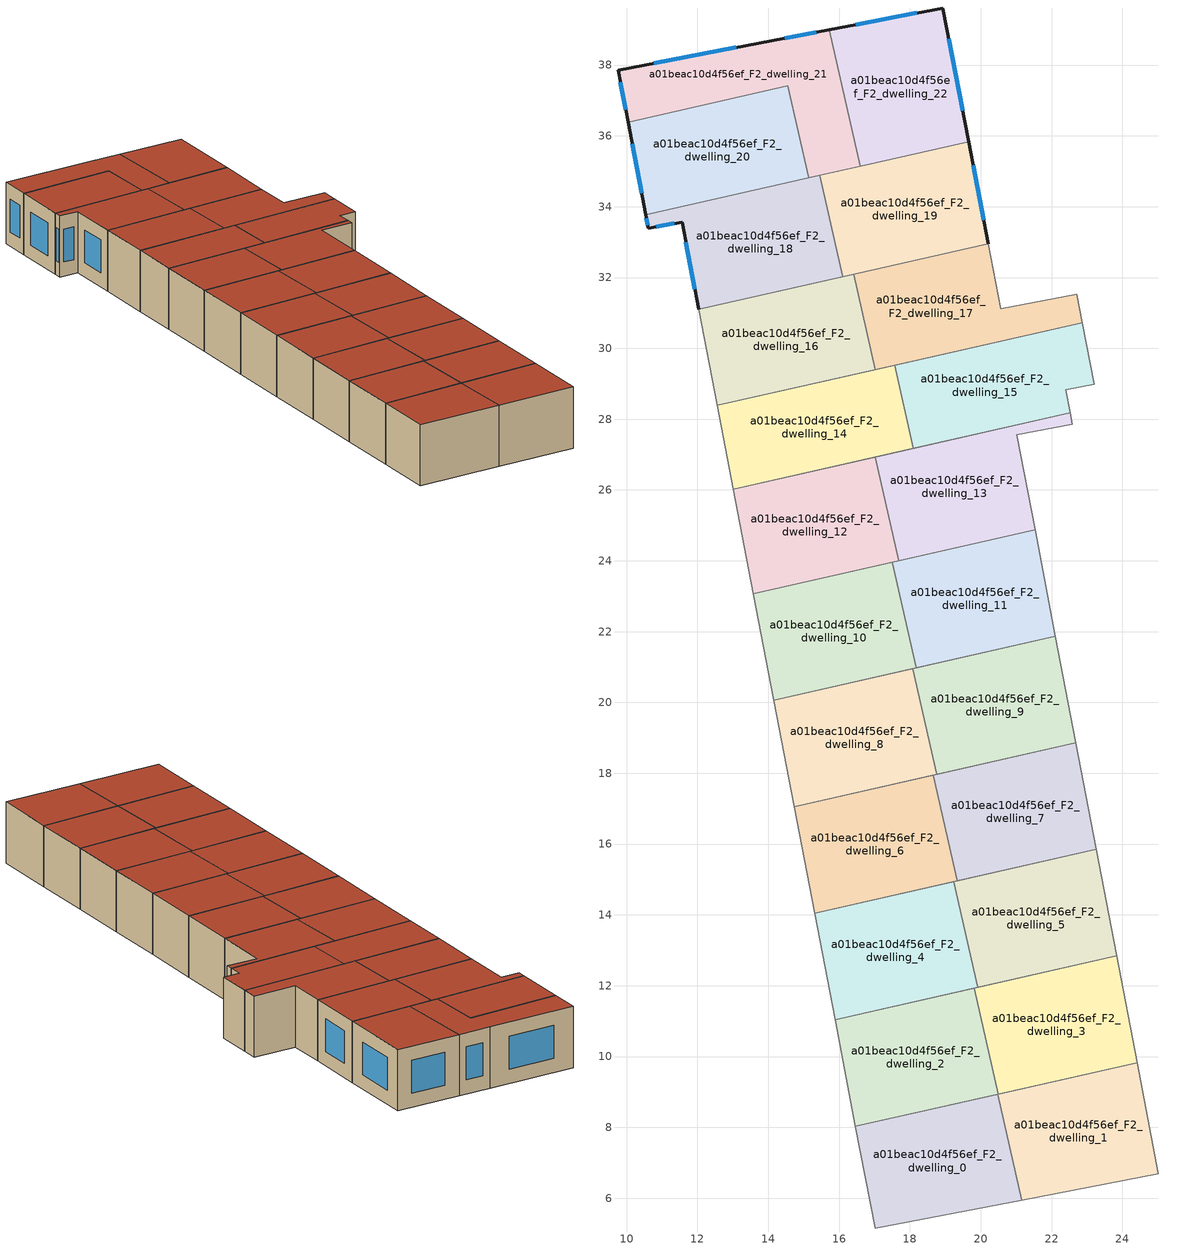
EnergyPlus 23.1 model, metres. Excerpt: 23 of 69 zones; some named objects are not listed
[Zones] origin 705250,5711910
a01beac10d4f56ef_F2_dwelling_0
 floor to a01beac10d4f56ef_F1_dwelling_0 (EU_floor_Construction): 20.48,8.94 21.16,5.95 17.01,5.16 16.46,8.03 z6
 wall adiabatic (EU_wall_Construction): 20.48,8.94 16.46,8.03 17.01,5.16 21.16,5.95 z6:9
 wall to a01beac10d4f56ef_F2_dwelling_1 (EU_wall_Construction): 21.16,5.95 20.48,8.94 z6:9
 roof outside (EU_roof_Construction): 21.16,5.95 20.48,8.94 16.46,8.03 17.01,5.16 z9
a01beac10d4f56ef_F2_dwelling_1
 floor to a01beac10d4f56ef_F1_dwelling_1 (EU_floor_Construction): 24.42,9.83 25.02,6.68 21.16,5.95 20.48,8.94 z6
 wall adiabatic (EU_wall_Construction): 21.16,5.95 25.02,6.68 24.42,9.83 20.48,8.94 z6:9
 roof outside (EU_roof_Construction): 25.02,6.68 24.42,9.83 20.48,8.94 21.16,5.95 z9
a01beac10d4f56ef_F2_dwelling_10
 floor to a01beac10d4f56ef_F1_dwelling_10 (EU_floor_Construction): 17.51,23.96 18.18,20.97 14.16,20.06 13.58,23.07 z6
 wall adiabatic (EU_wall_Construction): 17.51,23.96 13.58,23.07 14.16,20.06 18.18,20.97 z6:9
 wall to a01beac10d4f56ef_F2_dwelling_11 (EU_wall_Construction): 18.18,20.97 17.51,23.96 z6:9
 roof outside (EU_roof_Construction): 18.18,20.97 17.51,23.96 13.58,23.07 14.16,20.06 z9
a01beac10d4f56ef_F2_dwelling_11
 floor to a01beac10d4f56ef_F1_dwelling_11 (EU_floor_Construction): 21.53,24.87 22.11,21.87 18.18,20.97 17.51,23.96 z6
 wall adiabatic (EU_wall_Construction): 18.18,20.97 22.11,21.87 21.53,24.87 17.51,23.96 z6:9
 roof outside (EU_roof_Construction): 22.11,21.87 21.53,24.87 17.51,23.96 18.18,20.97 z9
a01beac10d4f56ef_F2_dwelling_12
 floor to a01beac10d4f56ef_F1_dwelling_12 (EU_floor_Construction): 17.02,26.93 17.68,24 13.58,23.07 13.01,26.02 z6
 wall adiabatic (EU_wall_Construction): 17.02,26.93 13.01,26.02 13.58,23.07 17.68,24 z6:9
 wall to a01beac10d4f56ef_F2_dwelling_13 (EU_wall_Construction): 17.68,24 17.02,26.93 z6:9
 roof outside (EU_roof_Construction): 17.68,24 17.02,26.93 13.01,26.02 13.58,23.07 z9
a01beac10d4f56ef_F2_dwelling_13
 floor to a01beac10d4f56ef_F1_dwelling_13 (EU_floor_Construction): 22.53,28.18 22.59,27.86 21.02,27.56 21.53,24.87 17.68,24 17.02,26.93 z6
 wall adiabatic (EU_wall_Construction): 17.68,24 21.53,24.87 21.02,27.56 22.59,27.86 22.53,28.18 17.02,26.93 z6:9
 roof outside (EU_roof_Construction): 21.53,24.87 21.02,27.56 22.59,27.86 22.53,28.18 17.02,26.93 17.68,24 z9
a01beac10d4f56ef_F2_dwelling_14
 floor to a01beac10d4f56ef_F1_dwelling_14 (EU_floor_Construction): 17.56,29.53 18.1,27.17 13.01,26.02 12.56,28.39 z6
 wall adiabatic (EU_wall_Construction): 17.56,29.53 12.56,28.39 13.01,26.02 18.1,27.17 z6:9
 wall to a01beac10d4f56ef_F2_dwelling_15 (EU_wall_Construction): 18.1,27.17 17.56,29.53 z6:9
 roof outside (EU_roof_Construction): 18.1,27.17 17.56,29.53 12.56,28.39 13.01,26.02 z9
a01beac10d4f56ef_F2_dwelling_15
 floor to a01beac10d4f56ef_F1_dwelling_15 (EU_floor_Construction): 22.87,30.73 23.2,28.98 22.4,28.83 22.53,28.18 18.1,27.17 17.56,29.53 z6
 wall adiabatic (EU_wall_Construction): 18.1,27.17 22.53,28.18 22.4,28.83 23.2,28.98 22.87,30.73 17.56,29.53 z6:9
 roof outside (EU_roof_Construction): 22.53,28.18 22.4,28.83 23.2,28.98 22.87,30.73 17.56,29.53 18.1,27.17 z9
a01beac10d4f56ef_F2_dwelling_16
 floor to a01beac10d4f56ef_F1_dwelling_16 (EU_floor_Construction): 16.41,32.09 17.02,29.4 12.56,28.39 12.04,31.1 z6
 wall adiabatic (EU_wall_Construction): 16.41,32.09 12.04,31.1 12.56,28.39 17.02,29.4 z6:9
 wall to a01beac10d4f56ef_F2_dwelling_17 (EU_wall_Construction): 17.02,29.4 16.41,32.09 z6:9
 roof outside (EU_roof_Construction): 17.02,29.4 16.41,32.09 12.04,31.1 12.56,28.39 z9
a01beac10d4f56ef_F2_dwelling_17
 floor to a01beac10d4f56ef_F1_dwelling_17 (EU_floor_Construction): 22.71,31.52 22.87,30.73 17.02,29.4 16.41,32.09 20.21,32.95 20.56,31.11 z6
 wall adiabatic (EU_wall_Construction): 17.02,29.4 22.87,30.73 22.71,31.52 20.56,31.11 20.21,32.95 16.41,32.09 z6:9
 roof outside (EU_roof_Construction): 22.87,30.73 22.71,31.52 20.56,31.11 20.21,32.95 16.41,32.09 17.02,29.4 z9
a01beac10d4f56ef_F2_dwelling_18
 floor to a01beac10d4f56ef_F1_dwelling_18 (EU_floor_Construction): 15.46,34.88 16.11,32.02 12.04,31.1 11.56,33.57 10.61,33.39 10.54,33.77 15.14,34.81 z6
 wall outside (EU_wall_Construction): 10.54,33.77 10.61,33.39 11.56,33.57 12.04,31.1 z6:9
 wall to a01beac10d4f56ef_F2_dwelling_20 (EU_wall_Construction): 15.14,34.81 10.54,33.77 z6:9
 wall to a01beac10d4f56ef_F2_dwelling_19 (EU_wall_Construction): 16.11,32.02 15.46,34.88 z6:9
 wall adiabatic (EU_wall_Construction): 12.04,31.1 16.11,32.02 z6:9
 wall to a01beac10d4f56ef_F2_dwelling_21 (EU_wall_Construction): 15.46,34.88 15.14,34.81 z6:9
 window (EU_Window_Construction): 10.56,33.68 10.6,33.48 / 11.67,33 11.93,31.67 / 10.83,33.43 11.34,33.53 z6.69:8.31
 roof outside (EU_roof_Construction): 16.11,32.02 15.46,34.88 15.14,34.81 10.54,33.77 10.61,33.39 11.56,33.57 12.04,31.1 z9
a01beac10d4f56ef_F2_dwelling_19
 floor to a01beac10d4f56ef_F1_dwelling_19 (EU_floor_Construction): 19.66,35.83 20.21,32.95 16.11,32.02 15.46,34.88 z6
 wall outside (EU_wall_Construction): 20.21,32.95 19.66,35.83 z6:9
 wall adiabatic (EU_wall_Construction): 16.11,32.02 20.21,32.95 z6:9
 wall to a01beac10d4f56ef_F2_dwelling_22 (EU_wall_Construction): 19.66,35.83 16.6,35.14 z6:9
 wall to a01beac10d4f56ef_F2_dwelling_21 (EU_wall_Construction): 16.6,35.14 15.46,34.88 z6:9
 window (EU_Window_Construction): 20.08,33.62 19.79,35.17 z6.69:8.31
 roof outside (EU_roof_Construction): 20.21,32.95 19.66,35.83 15.46,34.88 16.11,32.02 z9
a01beac10d4f56ef_F2_dwelling_2
 floor to a01beac10d4f56ef_F1_dwelling_2 (EU_floor_Construction): 19.81,11.93 20.49,8.94 16.46,8.03 15.89,11.04 z6
 wall adiabatic (EU_wall_Construction): 19.81,11.93 15.89,11.04 16.46,8.03 20.49,8.94 z6:9
 wall to a01beac10d4f56ef_F2_dwelling_3 (EU_wall_Construction): 20.49,8.94 19.81,11.93 z6:9
 roof outside (EU_roof_Construction): 20.49,8.94 19.81,11.93 15.89,11.04 16.46,8.03 z9
a01beac10d4f56ef_F2_dwelling_20
 floor to a01beac10d4f56ef_F1_dwelling_20 (EU_floor_Construction): 14.55,37.42 15.14,34.81 10.54,33.77 10.04,36.39 z6
 wall outside (EU_wall_Construction): 10.04,36.39 10.54,33.77 z6:9
 wall to a01beac10d4f56ef_F2_dwelling_21 (EU_wall_Construction): 15.14,34.81 14.55,37.42 10.04,36.39 z6:9
 window (EU_Window_Construction): 10.16,35.78 10.42,34.37 z6.69:8.31
 roof outside (EU_roof_Construction): 15.14,34.81 14.55,37.42 10.04,36.39 10.54,33.77 z9
a01beac10d4f56ef_F2_dwelling_21
 floor to a01beac10d4f56ef_F1_dwelling_21 (EU_floor_Construction): 15.73,39 16.6,35.14 15.14,34.81 14.55,37.42 10.04,36.39 9.76,37.86 14.09,38.69 z6
 wall outside (EU_wall_Construction): 15.73,39 14.09,38.69 9.76,37.86 10.04,36.39 z6:9
 wall to a01beac10d4f56ef_F2_dwelling_22 (EU_wall_Construction): 16.6,35.14 15.73,39 z6:9
 window (EU_Window_Construction): 9.82,37.52 9.97,36.73 / 13.09,38.5 10.76,38.05 / 15.35,38.93 14.47,38.76 z6.69:8.31
 roof outside (EU_roof_Construction): 16.6,35.14 15.73,39 14.09,38.69 9.76,37.86 10.04,36.39 14.55,37.42 15.14,34.81 z9
a01beac10d4f56ef_F2_dwelling_22
 floor to a01beac10d4f56ef_F1_dwelling_22 (EU_floor_Construction): 18.93,39.61 19.66,35.83 16.6,35.14 15.73,39 z6
 wall outside (EU_wall_Construction): 19.66,35.83 18.93,39.61 15.73,39 z6:9
 window (EU_Window_Construction): 18.19,39.47 16.47,39.14 / 19.49,36.71 19.1,38.74 z6.69:8.31
 roof outside (EU_roof_Construction): 19.66,35.83 18.93,39.61 15.73,39 16.6,35.14 z9
a01beac10d4f56ef_F2_dwelling_3
 floor to a01beac10d4f56ef_F1_dwelling_3 (EU_floor_Construction): 23.84,12.84 24.42,9.83 20.49,8.94 19.81,11.93 z6
 wall adiabatic (EU_wall_Construction): 20.49,8.94 24.42,9.83 23.84,12.84 19.81,11.93 z6:9
 roof outside (EU_roof_Construction): 24.42,9.83 23.84,12.84 19.81,11.93 20.49,8.94 z9
a01beac10d4f56ef_F2_dwelling_4
 floor to a01beac10d4f56ef_F1_dwelling_4 (EU_floor_Construction): 19.23,14.94 19.91,11.95 15.89,11.04 15.31,14.05 z6
 wall adiabatic (EU_wall_Construction): 19.23,14.94 15.31,14.05 15.89,11.04 19.91,11.95 z6:9
 wall to a01beac10d4f56ef_F2_dwelling_5 (EU_wall_Construction): 19.91,11.95 19.23,14.94 z6:9
 roof outside (EU_roof_Construction): 19.91,11.95 19.23,14.94 15.31,14.05 15.89,11.04 z9
a01beac10d4f56ef_F2_dwelling_5
 floor to a01beac10d4f56ef_F1_dwelling_5 (EU_floor_Construction): 23.26,15.85 23.84,12.84 19.91,11.95 19.23,14.94 z6
 wall adiabatic (EU_wall_Construction): 19.91,11.95 23.84,12.84 23.26,15.85 19.23,14.94 z6:9
 roof outside (EU_roof_Construction): 23.84,12.84 23.26,15.85 19.23,14.94 19.91,11.95 z9
a01beac10d4f56ef_F2_dwelling_6
 floor to a01beac10d4f56ef_F1_dwelling_6 (EU_floor_Construction): 18.66,17.94 19.34,14.96 15.31,14.05 14.73,17.05 z6
 wall adiabatic (EU_wall_Construction): 18.66,17.94 14.73,17.05 15.31,14.05 19.34,14.96 z6:9
 wall to a01beac10d4f56ef_F2_dwelling_7 (EU_wall_Construction): 19.34,14.96 18.66,17.94 z6:9
 roof outside (EU_roof_Construction): 19.34,14.96 18.66,17.94 14.73,17.05 15.31,14.05 z9
a01beac10d4f56ef_F2_dwelling_7
 floor to a01beac10d4f56ef_F1_dwelling_7 (EU_floor_Construction): 22.69,18.86 23.26,15.85 19.34,14.96 18.66,17.94 z6
 wall adiabatic (EU_wall_Construction): 19.34,14.96 23.26,15.85 22.69,18.86 18.66,17.94 z6:9
 roof outside (EU_roof_Construction): 23.26,15.85 22.69,18.86 18.66,17.94 19.34,14.96 z9
a01beac10d4f56ef_F2_dwelling_8
 floor to a01beac10d4f56ef_F1_dwelling_8 (EU_floor_Construction): 18.08,20.95 18.76,17.97 14.73,17.05 14.16,20.06 z6
 wall adiabatic (EU_wall_Construction): 18.08,20.95 14.16,20.06 14.73,17.05 18.76,17.97 z6:9
 wall to a01beac10d4f56ef_F2_dwelling_9 (EU_wall_Construction): 18.76,17.97 18.08,20.95 z6:9
 roof outside (EU_roof_Construction): 18.76,17.97 18.08,20.95 14.16,20.06 14.73,17.05 z9
a01beac10d4f56ef_F2_dwelling_9
 floor to a01beac10d4f56ef_F1_dwelling_9 (EU_floor_Construction): 22.11,21.87 22.69,18.86 18.76,17.97 18.08,20.95 z6
 wall adiabatic (EU_wall_Construction): 18.76,17.97 22.69,18.86 22.11,21.87 18.08,20.95 z6:9
 roof outside (EU_roof_Construction): 22.69,18.86 22.11,21.87 18.08,20.95 18.76,17.97 z9
[Building]
EU S2 Campaign: North Axis=0; Terrain=City; Solar Distribution=FullExterior
[Site:Location]
London: Latitude=51.5; Longitude=-0.5; Time Zone=0; Elevation=25
[SizingPeriod:WeatherFileDays]
AnnualSizingPeriod: Begin Month=1; Begin Day of Month=1; End Month=12; End Day of Month=31; Day of Week for Start Day=Monday; Use Weather File Daylight Saving Period=No; Use Weather File Rain and Snow Indicators=No
[MATERIAL]
EU_InternalMass_Material: Roughness=MediumRough; Thickness=0.1; Conductivity=1; Density=1800; Specific Heat=900; Thermal Absorptance=0.9; Solar Absorptance=0.7; Visible Absorptance=0.7
[MATERIAL:NOMASS] Roughness=MediumRough; Thermal Absorptance=0.9; Solar Absorptance=0.7; Visible Absorptance=0.7
Name | Thermal Resistance
EU_wall_NoMass | 0.635353
EU_roof_NoMass | 0.675062
EU_floor_NoMass | 1.96382
[WINDOWMATERIAL:SIMPLEGLAZINGSYSTEM]
EU_Window_SimpleGlazing: UFactor=2.96269; Solar Heat Gain Coefficient=0.76; Visible Transmittance=0.76
[CONSTRUCTION]
EU_wall_Construction: EU_wall_NoMass
EU_roof_Construction: EU_roof_NoMass
EU_floor_Construction: EU_floor_NoMass
EU_InternalMass_Construction: EU_InternalMass_Material
EU_Window_Construction: EU_Window_SimpleGlazing
[ZONE] Type=1; Multiplier=1; Ceiling Height=autocalculate; Floor Area=autocalculate; Part of Total Floor Area=Yes
Name | Volume
a01beac10d4f56ef_F2_dwelling_0; a01beac10d4f56ef_F2_dwelling_15; a01beac10d4f56ef_F2_dwelling_16 | 37.4539
a01beac10d4f56ef_F2_dwelling_1 | 37.4597
a01beac10d4f56ef_F2_dwelling_10; a01beac10d4f56ef_F2_dwelling_12 | 37.4473
a01beac10d4f56ef_F2_dwelling_11 | 37.4561
a01beac10d4f56ef_F2_dwelling_13; a01beac10d4f56ef_F2_dwelling_19; a01beac10d4f56ef_F2_dwelling_22; a01beac10d4f56ef_F2_dwelling_3 | 37.4524
a01beac10d4f56ef_F2_dwelling_14 | 37.4575
a01beac10d4f56ef_F2_dwelling_17; a01beac10d4f56ef_F2_dwelling_8 | 37.4465
a01beac10d4f56ef_F2_dwelling_18; a01beac10d4f56ef_F2_dwelling_2; a01beac10d4f56ef_F2_dwelling_21; a01beac10d4f56ef_F2_dwelling_4 | 37.4502
a01beac10d4f56ef_F2_dwelling_20 | 37.4509
a01beac10d4f56ef_F2_dwelling_5 | 37.459
a01beac10d4f56ef_F2_dwelling_6 | 37.4517
a01beac10d4f56ef_F2_dwelling_7 | 37.4487
a01beac10d4f56ef_F2_dwelling_9 | 37.4495
[INTERNALMASS] Construction=EU_InternalMass_Construction
Name | Zone or ZoneList | Surface Area
a01beac10d4f56ef_F2_dwelling_0_EU_InternalMass | a01beac10d4f56ef_F2_dwelling_0 | 12.4844
a01beac10d4f56ef_F2_dwelling_1_EU_InternalMass | a01beac10d4f56ef_F2_dwelling_1 | 12.4862
a01beac10d4f56ef_F2_dwelling_2_EU_InternalMass | a01beac10d4f56ef_F2_dwelling_2 | 12.4827
a01beac10d4f56ef_F2_dwelling_3_EU_InternalMass | a01beac10d4f56ef_F2_dwelling_3 | 12.4842
a01beac10d4f56ef_F2_dwelling_4_EU_InternalMass | a01beac10d4f56ef_F2_dwelling_4 | 12.4842
a01beac10d4f56ef_F2_dwelling_5_EU_InternalMass | a01beac10d4f56ef_F2_dwelling_5 | 12.4854
a01beac10d4f56ef_F2_dwelling_6_EU_InternalMass | a01beac10d4f56ef_F2_dwelling_6 | 12.4847
a01beac10d4f56ef_F2_dwelling_7_EU_InternalMass | a01beac10d4f56ef_F2_dwelling_7 | 12.4827
a01beac10d4f56ef_F2_dwelling_8_EU_InternalMass | a01beac10d4f56ef_F2_dwelling_8 | 12.4831
a01beac10d4f56ef_F2_dwelling_9_EU_InternalMass | a01beac10d4f56ef_F2_dwelling_9 | 12.4834
a01beac10d4f56ef_F2_dwelling_10_EU_InternalMass | a01beac10d4f56ef_F2_dwelling_10 | 12.4831
a01beac10d4f56ef_F2_dwelling_11_EU_InternalMass | a01beac10d4f56ef_F2_dwelling_11 | 12.4846
a01beac10d4f56ef_F2_dwelling_12_EU_InternalMass | a01beac10d4f56ef_F2_dwelling_12 | 12.4829
a01beac10d4f56ef_F2_dwelling_13_EU_InternalMass | a01beac10d4f56ef_F2_dwelling_13 | 12.4842
a01beac10d4f56ef_F2_dwelling_14_EU_InternalMass | a01beac10d4f56ef_F2_dwelling_14 | 12.4859
a01beac10d4f56ef_F2_dwelling_15_EU_InternalMass | a01beac10d4f56ef_F2_dwelling_15 | 12.4849
a01beac10d4f56ef_F2_dwelling_16_EU_InternalMass | a01beac10d4f56ef_F2_dwelling_16 | 12.4841
a01beac10d4f56ef_F2_dwelling_17_EU_InternalMass | a01beac10d4f56ef_F2_dwelling_17 | 12.482
a01beac10d4f56ef_F2_dwelling_18_EU_InternalMass | a01beac10d4f56ef_F2_dwelling_18 | 12.4827
a01beac10d4f56ef_F2_dwelling_19_EU_InternalMass | a01beac10d4f56ef_F2_dwelling_19 | 12.4839
a01beac10d4f56ef_F2_dwelling_20_EU_InternalMass | a01beac10d4f56ef_F2_dwelling_20 | 12.4836
a01beac10d4f56ef_F2_dwelling_21_EU_InternalMass | a01beac10d4f56ef_F2_dwelling_21 | 12.4837
a01beac10d4f56ef_F2_dwelling_22_EU_InternalMass | a01beac10d4f56ef_F2_dwelling_22 | 12.4847
[OTHEREQUIPMENT] Fuel Type=Electricity; Design Level Calculation Method=Watts/Area; Power per Zone Floor Area=1; Fraction Latent=0; Fraction Radiant=0; Fraction Lost=0; Carbon Dioxide Generation Rate=0; EndUse Subcategory=EU_Step8_InternalGains
Name | Zone or ZoneList or Space or SpaceList | Schedule
EU_Step8_InternalGain_a01beac10d4f56ef_F2_dwelling_0_f000 | a01beac10d4f56ef_F2_dwelling_0 | EU_Step8_GainSchedule_a01beac10d4f56ef_F2_dwelling_0_f000
EU_Step8_InternalGain_a01beac10d4f56ef_F2_dwelling_1_f000 | a01beac10d4f56ef_F2_dwelling_1 | EU_Step8_GainSchedule_a01beac10d4f56ef_F2_dwelling_1_f000
EU_Step8_InternalGain_a01beac10d4f56ef_F2_dwelling_2_f000 | a01beac10d4f56ef_F2_dwelling_2 | EU_Step8_GainSchedule_a01beac10d4f56ef_F2_dwelling_2_f000
EU_Step8_InternalGain_a01beac10d4f56ef_F2_dwelling_3_f000 | a01beac10d4f56ef_F2_dwelling_3 | EU_Step8_GainSchedule_a01beac10d4f56ef_F2_dwelling_3_f000
EU_Step8_InternalGain_a01beac10d4f56ef_F2_dwelling_4_f000 | a01beac10d4f56ef_F2_dwelling_4 | EU_Step8_GainSchedule_a01beac10d4f56ef_F2_dwelling_4_f000
EU_Step8_InternalGain_a01beac10d4f56ef_F2_dwelling_5_f000 | a01beac10d4f56ef_F2_dwelling_5 | EU_Step8_GainSchedule_a01beac10d4f56ef_F2_dwelling_5_f000
EU_Step8_InternalGain_a01beac10d4f56ef_F2_dwelling_6_f000 | a01beac10d4f56ef_F2_dwelling_6 | EU_Step8_GainSchedule_a01beac10d4f56ef_F2_dwelling_6_f000
EU_Step8_InternalGain_a01beac10d4f56ef_F2_dwelling_7_f000 | a01beac10d4f56ef_F2_dwelling_7 | EU_Step8_GainSchedule_a01beac10d4f56ef_F2_dwelling_7_f000
EU_Step8_InternalGain_a01beac10d4f56ef_F2_dwelling_8_f000 | a01beac10d4f56ef_F2_dwelling_8 | EU_Step8_GainSchedule_a01beac10d4f56ef_F2_dwelling_8_f000
EU_Step8_InternalGain_a01beac10d4f56ef_F2_dwelling_9_f000 | a01beac10d4f56ef_F2_dwelling_9 | EU_Step8_GainSchedule_a01beac10d4f56ef_F2_dwelling_9_f000
EU_Step8_InternalGain_a01beac10d4f56ef_F2_dwelling_10_f000 | a01beac10d4f56ef_F2_dwelling_10 | EU_Step8_GainSchedule_a01beac10d4f56ef_F2_dwelling_10_f000
EU_Step8_InternalGain_a01beac10d4f56ef_F2_dwelling_11_f000 | a01beac10d4f56ef_F2_dwelling_11 | EU_Step8_GainSchedule_a01beac10d4f56ef_F2_dwelling_11_f000
EU_Step8_InternalGain_a01beac10d4f56ef_F2_dwelling_12_f000 | a01beac10d4f56ef_F2_dwelling_12 | EU_Step8_GainSchedule_a01beac10d4f56ef_F2_dwelling_12_f000
EU_Step8_InternalGain_a01beac10d4f56ef_F2_dwelling_13_f000 | a01beac10d4f56ef_F2_dwelling_13 | EU_Step8_GainSchedule_a01beac10d4f56ef_F2_dwelling_13_f000
EU_Step8_InternalGain_a01beac10d4f56ef_F2_dwelling_14_f000 | a01beac10d4f56ef_F2_dwelling_14 | EU_Step8_GainSchedule_a01beac10d4f56ef_F2_dwelling_14_f000
EU_Step8_InternalGain_a01beac10d4f56ef_F2_dwelling_15_f000 | a01beac10d4f56ef_F2_dwelling_15 | EU_Step8_GainSchedule_a01beac10d4f56ef_F2_dwelling_15_f000
EU_Step8_InternalGain_a01beac10d4f56ef_F2_dwelling_16_f000 | a01beac10d4f56ef_F2_dwelling_16 | EU_Step8_GainSchedule_a01beac10d4f56ef_F2_dwelling_16_f000
EU_Step8_InternalGain_a01beac10d4f56ef_F2_dwelling_17_f000 | a01beac10d4f56ef_F2_dwelling_17 | EU_Step8_GainSchedule_a01beac10d4f56ef_F2_dwelling_17_f000
EU_Step8_InternalGain_a01beac10d4f56ef_F2_dwelling_18_f000 | a01beac10d4f56ef_F2_dwelling_18 | EU_Step8_GainSchedule_a01beac10d4f56ef_F2_dwelling_18_f000
EU_Step8_InternalGain_a01beac10d4f56ef_F2_dwelling_19_f000 | a01beac10d4f56ef_F2_dwelling_19 | EU_Step8_GainSchedule_a01beac10d4f56ef_F2_dwelling_19_f000
EU_Step8_InternalGain_a01beac10d4f56ef_F2_dwelling_20_f000 | a01beac10d4f56ef_F2_dwelling_20 | EU_Step8_GainSchedule_a01beac10d4f56ef_F2_dwelling_20_f000
EU_Step8_InternalGain_a01beac10d4f56ef_F2_dwelling_21_f000 | a01beac10d4f56ef_F2_dwelling_21 | EU_Step8_GainSchedule_a01beac10d4f56ef_F2_dwelling_21_f000
EU_Step8_InternalGain_a01beac10d4f56ef_F2_dwelling_22_f000 | a01beac10d4f56ef_F2_dwelling_22 | EU_Step8_GainSchedule_a01beac10d4f56ef_F2_dwelling_22_f000
[ZONEVENTILATION:DESIGNFLOWRATE] Schedule=EU_AlwaysOn; Design Flow Rate Calculation Method=AirChanges/Hour; Air Changes per Hour=0.555504; Ventilation Type=Natural; Fan Pressure Rise=0; Fan Total Efficiency=1; Constant Term Coefficient=1; Temperature Term Coefficient=0; Velocity Term Coefficient=0; Velocity Squared Term Coefficient=0; Minimum Indoor Temperature=-100; Maximum Indoor Temperature=100; Delta Temperature=-100; Minimum Outdoor Temperature=-100; Maximum Outdoor Temperature=100; Maximum Wind Speed=40
Name | Zone or ZoneList or Space or SpaceList
EU_ConstantAir_a01beac10d4f56ef_F2_dwelling_0 | a01beac10d4f56ef_F2_dwelling_0
EU_ConstantAir_a01beac10d4f56ef_F2_dwelling_1 | a01beac10d4f56ef_F2_dwelling_1
EU_ConstantAir_a01beac10d4f56ef_F2_dwelling_2 | a01beac10d4f56ef_F2_dwelling_2
EU_ConstantAir_a01beac10d4f56ef_F2_dwelling_3 | a01beac10d4f56ef_F2_dwelling_3
EU_ConstantAir_a01beac10d4f56ef_F2_dwelling_4 | a01beac10d4f56ef_F2_dwelling_4
EU_ConstantAir_a01beac10d4f56ef_F2_dwelling_5 | a01beac10d4f56ef_F2_dwelling_5
EU_ConstantAir_a01beac10d4f56ef_F2_dwelling_6 | a01beac10d4f56ef_F2_dwelling_6
EU_ConstantAir_a01beac10d4f56ef_F2_dwelling_7 | a01beac10d4f56ef_F2_dwelling_7
EU_ConstantAir_a01beac10d4f56ef_F2_dwelling_8 | a01beac10d4f56ef_F2_dwelling_8
EU_ConstantAir_a01beac10d4f56ef_F2_dwelling_9 | a01beac10d4f56ef_F2_dwelling_9
EU_ConstantAir_a01beac10d4f56ef_F2_dwelling_10 | a01beac10d4f56ef_F2_dwelling_10
EU_ConstantAir_a01beac10d4f56ef_F2_dwelling_11 | a01beac10d4f56ef_F2_dwelling_11
EU_ConstantAir_a01beac10d4f56ef_F2_dwelling_12 | a01beac10d4f56ef_F2_dwelling_12
EU_ConstantAir_a01beac10d4f56ef_F2_dwelling_13 | a01beac10d4f56ef_F2_dwelling_13
EU_ConstantAir_a01beac10d4f56ef_F2_dwelling_14 | a01beac10d4f56ef_F2_dwelling_14
EU_ConstantAir_a01beac10d4f56ef_F2_dwelling_15 | a01beac10d4f56ef_F2_dwelling_15
EU_ConstantAir_a01beac10d4f56ef_F2_dwelling_16 | a01beac10d4f56ef_F2_dwelling_16
EU_ConstantAir_a01beac10d4f56ef_F2_dwelling_17 | a01beac10d4f56ef_F2_dwelling_17
EU_ConstantAir_a01beac10d4f56ef_F2_dwelling_18 | a01beac10d4f56ef_F2_dwelling_18
EU_ConstantAir_a01beac10d4f56ef_F2_dwelling_19 | a01beac10d4f56ef_F2_dwelling_19
EU_ConstantAir_a01beac10d4f56ef_F2_dwelling_20 | a01beac10d4f56ef_F2_dwelling_20
EU_ConstantAir_a01beac10d4f56ef_F2_dwelling_21 | a01beac10d4f56ef_F2_dwelling_21
EU_ConstantAir_a01beac10d4f56ef_F2_dwelling_22 | a01beac10d4f56ef_F2_dwelling_22
[HVACTEMPLATE:ZONE:IDEALLOADSAIRSYSTEM] System Availability Schedule=EU_AlwaysOn; Maximum Heating Supply Air Temperature=50; Minimum Cooling Supply Air Temperature=13; Maximum Heating Supply Air Humidity Ratio=0.0156; Minimum Cooling Supply Air Humidity Ratio=0.0077; Heating Limit=NoLimit; Cooling Limit=NoLimit; Heating Availability Schedule=EU_AlwaysOn; Cooling Availability Schedule=EU_CoolingOff; Dehumidification Control Type=ConstantSensibleHeatRatio; Cooling Sensible Heat Ratio=0.7; Dehumidification Setpoint=60; Humidification Control Type=None; Humidification Setpoint=30; Outdoor Air Method=None; Outdoor Air Flow Rate per Person=0.00944; Outdoor Air Flow Rate per Zone Floor Area=0; Outdoor Air Flow Rate per Zone=0; Demand Controlled Ventilation Type=None; Outdoor Air Economizer Type=NoEconomizer; Heat Recovery Type=None; Sensible Heat Recovery Effectiveness=0.7; Latent Heat Recovery Effectiveness=0.65
Name | Template Thermostat
a01beac10d4f56ef_F2_dwelling_0 | EU_HeatOnly_a01beac10d4f56ef_F2_dwelling_0
a01beac10d4f56ef_F2_dwelling_1 | EU_HeatOnly_a01beac10d4f56ef_F2_dwelling_1
a01beac10d4f56ef_F2_dwelling_2 | EU_HeatOnly_a01beac10d4f56ef_F2_dwelling_2
a01beac10d4f56ef_F2_dwelling_3 | EU_HeatOnly_a01beac10d4f56ef_F2_dwelling_3
a01beac10d4f56ef_F2_dwelling_4 | EU_HeatOnly_a01beac10d4f56ef_F2_dwelling_4
a01beac10d4f56ef_F2_dwelling_5 | EU_HeatOnly_a01beac10d4f56ef_F2_dwelling_5
a01beac10d4f56ef_F2_dwelling_6 | EU_HeatOnly_a01beac10d4f56ef_F2_dwelling_6
a01beac10d4f56ef_F2_dwelling_7 | EU_HeatOnly_a01beac10d4f56ef_F2_dwelling_7
a01beac10d4f56ef_F2_dwelling_8 | EU_HeatOnly_a01beac10d4f56ef_F2_dwelling_8
a01beac10d4f56ef_F2_dwelling_9 | EU_HeatOnly_a01beac10d4f56ef_F2_dwelling_9
a01beac10d4f56ef_F2_dwelling_10 | EU_HeatOnly_a01beac10d4f56ef_F2_dwelling_10
a01beac10d4f56ef_F2_dwelling_11 | EU_HeatOnly_a01beac10d4f56ef_F2_dwelling_11
a01beac10d4f56ef_F2_dwelling_12 | EU_HeatOnly_a01beac10d4f56ef_F2_dwelling_12
a01beac10d4f56ef_F2_dwelling_13 | EU_HeatOnly_a01beac10d4f56ef_F2_dwelling_13
a01beac10d4f56ef_F2_dwelling_14 | EU_HeatOnly_a01beac10d4f56ef_F2_dwelling_14
a01beac10d4f56ef_F2_dwelling_15 | EU_HeatOnly_a01beac10d4f56ef_F2_dwelling_15
a01beac10d4f56ef_F2_dwelling_16 | EU_HeatOnly_a01beac10d4f56ef_F2_dwelling_16
a01beac10d4f56ef_F2_dwelling_17 | EU_HeatOnly_a01beac10d4f56ef_F2_dwelling_17
a01beac10d4f56ef_F2_dwelling_18 | EU_HeatOnly_a01beac10d4f56ef_F2_dwelling_18
a01beac10d4f56ef_F2_dwelling_19 | EU_HeatOnly_a01beac10d4f56ef_F2_dwelling_19
a01beac10d4f56ef_F2_dwelling_20 | EU_HeatOnly_a01beac10d4f56ef_F2_dwelling_20
a01beac10d4f56ef_F2_dwelling_21 | EU_HeatOnly_a01beac10d4f56ef_F2_dwelling_21
a01beac10d4f56ef_F2_dwelling_22 | EU_HeatOnly_a01beac10d4f56ef_F2_dwelling_22
[SIZING:ZONE] Zone Cooling Design Supply Air Temperature Input Method=SupplyAirTemperature; Zone Cooling Design Supply Air Temperature=13; Zone Heating Design Supply Air Temperature Input Method=SupplyAirTemperature; Zone Heating Design Supply Air Temperature=50; Zone Cooling Design Supply Air Humidity Ratio=0.008; Zone Heating Design Supply Air Humidity Ratio=0.008; Cooling Design Air Flow Method=DesignDay; Cooling Design Air Flow Rate=0; Cooling Minimum Air Flow per Zone Floor Area=0.000762; Cooling Minimum Air Flow=0; Cooling Minimum Air Flow Fraction=0.2; Heating Design Air Flow Method=DesignDay; Heating Design Air Flow Rate=0; Heating Maximum Air Flow per Zone Floor Area=0.002032; Heating Maximum Air Flow=0.141576; Heating Maximum Air Flow Fraction=0.3; Account for Dedicated Outdoor Air System=No; Dedicated Outdoor Air System Control Strategy=NeutralSupplyAir; Dedicated Outdoor Air Low Setpoint Temperature for Design=autosize; Dedicated Outdoor Air High Setpoint Temperature for Design=autosize; Zone Load Sizing Method=Sensible Load Only No Latent Load; Zone Latent Cooling Design Supply Air Humidity Ratio Input Method=HumidityRatioDifference; Zone Cooling Design Supply Air Humidity Ratio Difference=0.005; Zone Latent Heating Design Supply Air Humidity Ratio Input Method=HumidityRatioDifference; Zone Humidification Design Supply Air Humidity Ratio Difference=0.005
a01beac10d4f56ef_F2_dwelling_0; a01beac10d4f56ef_F2_dwelling_1; a01beac10d4f56ef_F2_dwelling_2; a01beac10d4f56ef_F2_dwelling_3; a01beac10d4f56ef_F2_dwelling_4; a01beac10d4f56ef_F2_dwelling_5; a01beac10d4f56ef_F2_dwelling_6; a01beac10d4f56ef_F2_dwelling_7; a01beac10d4f56ef_F2_dwelling_8; a01beac10d4f56ef_F2_dwelling_9; a01beac10d4f56ef_F2_dwelling_10; a01beac10d4f56ef_F2_dwelling_11; a01beac10d4f56ef_F2_dwelling_12; a01beac10d4f56ef_F2_dwelling_13; a01beac10d4f56ef_F2_dwelling_14; a01beac10d4f56ef_F2_dwelling_15; a01beac10d4f56ef_F2_dwelling_16; a01beac10d4f56ef_F2_dwelling_17; a01beac10d4f56ef_F2_dwelling_18; a01beac10d4f56ef_F2_dwelling_19; a01beac10d4f56ef_F2_dwelling_20; a01beac10d4f56ef_F2_dwelling_21; a01beac10d4f56ef_F2_dwelling_22
[SCHEDULE:CONSTANT]
Name | Hourly Value
EU_AlwaysOn | 1
EU_CoolingOff | 0
[SCHEDULE:FILE] Column Number=1; Rows to Skip at Top=0; Number of Hours of Data=8760; Column Separator=Comma; Interpolate to Timestep=No; Minutes per Item=60; Adjust Schedule for Daylight Savings=Yes
Name | File
EU_Step8_GainSchedule_a01beac10d4f56ef_F2_dwelling_0_f000 | ../../schedules/a01beac10d4f56ef/a01beac10d4f56ef_F2_dwelling_0_f000_gain.csv
EU_Step8_GainSchedule_a01beac10d4f56ef_F2_dwelling_1_f000 | ../../schedules/a01beac10d4f56ef/a01beac10d4f56ef_F2_dwelling_1_f000_gain.csv
EU_Step8_GainSchedule_a01beac10d4f56ef_F2_dwelling_2_f000 | ../../schedules/a01beac10d4f56ef/a01beac10d4f56ef_F2_dwelling_2_f000_gain.csv
EU_Step8_GainSchedule_a01beac10d4f56ef_F2_dwelling_3_f000 | ../../schedules/a01beac10d4f56ef/a01beac10d4f56ef_F2_dwelling_3_f000_gain.csv
EU_Step8_GainSchedule_a01beac10d4f56ef_F2_dwelling_4_f000 | ../../schedules/a01beac10d4f56ef/a01beac10d4f56ef_F2_dwelling_4_f000_gain.csv
EU_Step8_GainSchedule_a01beac10d4f56ef_F2_dwelling_5_f000 | ../../schedules/a01beac10d4f56ef/a01beac10d4f56ef_F2_dwelling_5_f000_gain.csv
EU_Step8_GainSchedule_a01beac10d4f56ef_F2_dwelling_6_f000 | ../../schedules/a01beac10d4f56ef/a01beac10d4f56ef_F2_dwelling_6_f000_gain.csv
EU_Step8_GainSchedule_a01beac10d4f56ef_F2_dwelling_7_f000 | ../../schedules/a01beac10d4f56ef/a01beac10d4f56ef_F2_dwelling_7_f000_gain.csv
EU_Step8_GainSchedule_a01beac10d4f56ef_F2_dwelling_8_f000 | ../../schedules/a01beac10d4f56ef/a01beac10d4f56ef_F2_dwelling_8_f000_gain.csv
EU_Step8_GainSchedule_a01beac10d4f56ef_F2_dwelling_9_f000 | ../../schedules/a01beac10d4f56ef/a01beac10d4f56ef_F2_dwelling_9_f000_gain.csv
EU_Step8_GainSchedule_a01beac10d4f56ef_F2_dwelling_10_f000 | ../../schedules/a01beac10d4f56ef/a01beac10d4f56ef_F2_dwelling_10_f000_gain.csv
EU_Step8_GainSchedule_a01beac10d4f56ef_F2_dwelling_11_f000 | ../../schedules/a01beac10d4f56ef/a01beac10d4f56ef_F2_dwelling_11_f000_gain.csv
EU_Step8_GainSchedule_a01beac10d4f56ef_F2_dwelling_12_f000 | ../../schedules/a01beac10d4f56ef/a01beac10d4f56ef_F2_dwelling_12_f000_gain.csv
EU_Step8_GainSchedule_a01beac10d4f56ef_F2_dwelling_13_f000 | ../../schedules/a01beac10d4f56ef/a01beac10d4f56ef_F2_dwelling_13_f000_gain.csv
EU_Step8_GainSchedule_a01beac10d4f56ef_F2_dwelling_14_f000 | ../../schedules/a01beac10d4f56ef/a01beac10d4f56ef_F2_dwelling_14_f000_gain.csv
EU_Step8_GainSchedule_a01beac10d4f56ef_F2_dwelling_15_f000 | ../../schedules/a01beac10d4f56ef/a01beac10d4f56ef_F2_dwelling_15_f000_gain.csv
EU_Step8_GainSchedule_a01beac10d4f56ef_F2_dwelling_16_f000 | ../../schedules/a01beac10d4f56ef/a01beac10d4f56ef_F2_dwelling_16_f000_gain.csv
EU_Step8_GainSchedule_a01beac10d4f56ef_F2_dwelling_17_f000 | ../../schedules/a01beac10d4f56ef/a01beac10d4f56ef_F2_dwelling_17_f000_gain.csv
EU_Step8_GainSchedule_a01beac10d4f56ef_F2_dwelling_18_f000 | ../../schedules/a01beac10d4f56ef/a01beac10d4f56ef_F2_dwelling_18_f000_gain.csv
EU_Step8_GainSchedule_a01beac10d4f56ef_F2_dwelling_19_f000 | ../../schedules/a01beac10d4f56ef/a01beac10d4f56ef_F2_dwelling_19_f000_gain.csv
EU_Step8_GainSchedule_a01beac10d4f56ef_F2_dwelling_20_f000 | ../../schedules/a01beac10d4f56ef/a01beac10d4f56ef_F2_dwelling_20_f000_gain.csv
EU_Step8_GainSchedule_a01beac10d4f56ef_F2_dwelling_21_f000 | ../../schedules/a01beac10d4f56ef/a01beac10d4f56ef_F2_dwelling_21_f000_gain.csv
EU_Step8_GainSchedule_a01beac10d4f56ef_F2_dwelling_22_f000 | ../../schedules/a01beac10d4f56ef/a01beac10d4f56ef_F2_dwelling_22_f000_gain.csv
